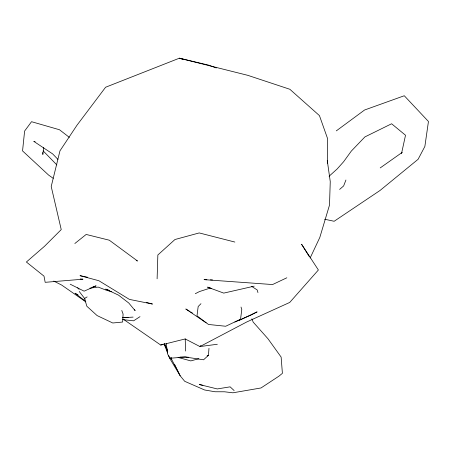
<?xml version="1.0" encoding="UTF-8"?>
<svg xmlns="http://www.w3.org/2000/svg" width="451" height="451" viewBox="0 0 451 451"><rect width="100%" height="100%" fill="white"/><g stroke="black" fill="none" stroke-linecap="round" stroke-linejoin="round"><path stroke-width="0.68" d="M327.432 163.223L327.55 138.519L319.443 115.608L289.841 89.27L247.858 75.351L179.38 58.196L105.59 87.246L76.946 125.277L59.96 150.848L51.211 186.505L61.235 229.587L44.508 246.285L26.383 262.02L44.001 276.142L45.173 282.32L82.984 279.197L80.222 278.927M157.111 278.814L157.856 254.978L174.965 239.515L199.229 232.93L234.853 242.057M208.976 348.358L208.447 355.309L203.576 359.791L185.226 357.012L180.011 357.045M43.696 147.567L42.845 154.496L42.749 152.427M401.503 153.644L405.517 135.244L391.609 123.766L364.893 136.924L351.29 151.119L343.628 161.712L337.123 168.995L329.095 176.228M345.934 180.022L343.634 185.936L339.62 189.409M310.141 258.017L319.815 237.451L329.506 205.092L330.256 181.618L327.263 160.421M200.898 345.539L199.951 346.565L185.209 338.938L160.765 345.06L123.681 319.471M200.966 303.692L198.175 306.528L197.002 315.841L208.469 324.466L225.709 326.253L240.541 319.235L241.792 309.521L241.014 307.052M74.843 243.517L86.169 234.452L109.3 240.203L137.521 260.994L136.174 260.616M336.299 130.875L364.588 109.999L404.282 95.747L428.45 121.488L424.87 146.428L418.1 159.288L380.035 190.469L334.146 221.272L324.619 219.225M380.216 167.913L402.32 152.303M139.996 316.658L133.592 320.824L122.638 319.612M87.139 296.921L84.562 298.427L86.84 306.24L97.095 315.57L112.767 322.995L122.655 322.037L123.089 314.031L121.776 310.48M195.311 293.691L199.511 291.543L209.191 288.409L211.271 288.668M207.218 355.901L208.447 355.309L207.178 355.777M238.641 320.638L257.098 311.878L250.914 315.114L234.847 322.053M286.842 277.788L272.556 284.553L204.061 279.637L206.868 279.733M160.765 345.06L162.681 344.26M92.9 286.813L96.108 285.872L84.1 291.16L70.209 284.198M198.823 358.68L190.829 360.913L178.089 357.434M254.184 286.154L223.747 293.105L207.511 287.135L210.217 287.648M217.331 344.26L199.951 346.565L246.697 321.986L289.734 302.435L318.389 269.991L301.589 244.256L309.397 256.822M89.884 288.155L98.183 287.09L106.537 290.303L111.797 291.741M122.751 317.758L133.101 317.098M122.61 317.594L128.174 317.295M210.38 279.851L212.489 279.924M188.614 357.254L185.226 357.012L169.717 358.28L167.445 353.578L166.306 343.324M87.421 277.224L80.024 275.668L98.882 280.731L129.409 299.396L152.466 304.047L146.451 302.424M202.899 385.312L199.241 384.494L217.258 388.937L230.117 386.845L234.142 390.572M35.15 141.755L33.797 141.372L52.626 153.887L57.948 159.4M182.723 59.29L179.38 58.196L208.356 65.068L216.294 67.943M109.508 290.467L105.737 289.114L118.545 295.157L128.783 303.027L135.131 310.666L134.522 309.454M53.765 281.074L61.702 285.083L85.814 301.871M78.085 294.954L75.046 293.223L85.324 301.138M189.386 311.179L185.818 308.997L206.124 322.82M190.576 311.9L192.363 312.994M251.664 286.391L257.183 289.937L257.949 292.575M53.195 178.303L48.635 175.106L22.55 150.916L24.613 131.055L31.531 121.697L59.493 129.753L69.341 137.358M43.138 150.865L56.837 164.914M77.634 287.727L79.038 289.283M79.218 291.464L85.07 299.092M164.373 343.594L167.158 349.277M174.593 364.431L180.169 375.79L184.707 381.304L204.596 389.98L215.054 391.756L224.542 391.784L232.891 392.804L261.011 387.961L278.977 376.145L282.399 373.332L281.131 357.079L267.967 338.746L253.18 322.104L251.889 318.863M164.485 344.136L167.648 350.968M170.816 357.806L180.169 375.79L169.982 358.799L168.674 355.529M163.978 343.769L167.631 352.919M185.209 338.938L185.609 351.058M171.391 359.047L171.059 357.699L171.391 359.047"/></g></svg>
